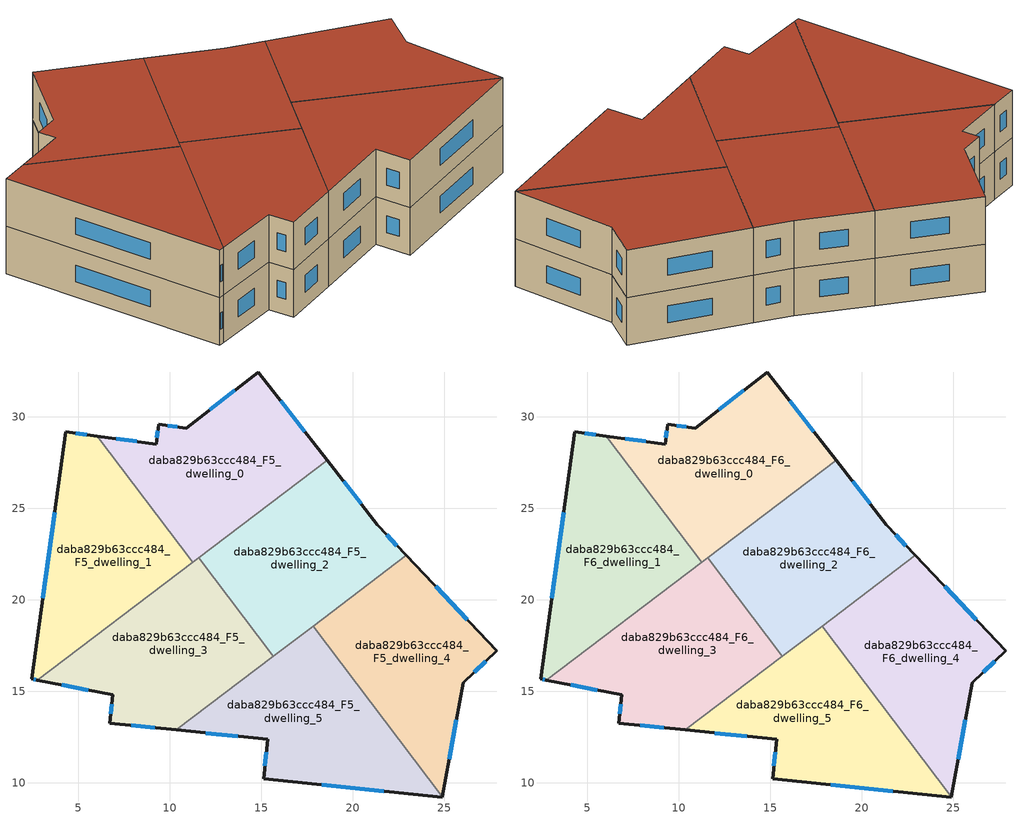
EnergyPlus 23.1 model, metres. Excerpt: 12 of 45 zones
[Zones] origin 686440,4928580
daba829b63ccc484_F5_dwelling_0
 floor to daba829b63ccc484_F4_dwelling_0 (EU_floor_Construction): 14.84,32.44 18.6,27.62 11.26,22.05 6.04,28.94 9.25,28.5 9.4,29.58 10.9,29.38 z15
 wall outside (EU_wall_Construction): 18.6,27.62 14.84,32.44 10.9,29.38 9.4,29.58 9.25,28.5 6.04,28.94 z15:18
 wall to daba829b63ccc484_F5_dwelling_1 (EU_wall_Construction): 6.04,28.94 11.26,22.05 z15:18
 wall to daba829b63ccc484_F5_dwelling_2 (EU_wall_Construction): 11.58,22.29 18.6,27.62 z15:18
 wall to daba829b63ccc484_F5_dwelling_3 (EU_wall_Construction): 11.26,22.05 11.58,22.29 z15:18
 window (EU_Window_Construction): 17.38,29.18 16.07,30.87 / 8.21,28.64 7.08,28.8 / 9.36,29.23 9.3,28.85 / 10.42,29.44 9.89,29.51 / 13.56,31.44 12.19,30.37 z15.98:17.02
daba829b63ccc484_F5_dwelling_1
 floor to daba829b63ccc484_F4_dwelling_1 (EU_floor_Construction): 6.04,28.94 11.26,22.05 2.77,15.62 2.46,15.68 4.31,29.18 z15
 wall outside (EU_wall_Construction): 6.04,28.94 4.31,29.18 2.46,15.68 2.77,15.62 z15:18
 wall to daba829b63ccc484_F5_dwelling_3 (EU_wall_Construction): 2.77,15.62 11.26,22.05 z15:18
 window (EU_Window_Construction): 5.48,29.02 4.87,29.1 / 2.56,15.66 2.67,15.64 / 3.71,24.79 3.07,20.07 z15.98:17.02
daba829b63ccc484_F5_dwelling_2
 floor to daba829b63ccc484_F4_dwelling_2 (EU_floor_Construction): 21.34,24.09 22.93,22.42 15.66,16.91 11.58,22.29 18.6,27.62 z15
 wall outside (EU_wall_Construction): 22.93,22.42 21.34,24.09 18.6,27.62 z15:18
 wall to daba829b63ccc484_F5_dwelling_3 (EU_wall_Construction): 11.58,22.29 15.66,16.91 z15:18
 wall to daba829b63ccc484_F5_dwelling_4 (EU_wall_Construction): 17.83,18.55 22.93,22.42 z15:18
 wall to daba829b63ccc484_F5_dwelling_5 (EU_wall_Construction): 15.66,16.91 17.83,18.55 z15:18
 window (EU_Window_Construction): 20.45,25.24 19.49,26.47 / 22.41,22.96 21.86,23.55 z15.98:17.02
daba829b63ccc484_F5_dwelling_3
 floor to daba829b63ccc484_F4_dwelling_3 (EU_floor_Construction): 11.58,22.29 15.66,16.91 10.35,12.89 6.72,13.26 6.88,14.81 2.77,15.62 z15
 wall outside (EU_wall_Construction): 2.77,15.62 6.88,14.81 6.72,13.26 10.35,12.89 z15:18
 wall to daba829b63ccc484_F5_dwelling_5 (EU_wall_Construction): 10.35,12.89 15.66,16.91 z15:18
 window (EU_Window_Construction): 4.11,15.36 5.55,15.07 / 7.9,13.14 9.17,13.01 / 6.83,14.31 6.78,13.76 z15.98:17.02
daba829b63ccc484_F5_dwelling_4
 floor to daba829b63ccc484_F4_dwelling_4 (EU_floor_Construction): 22.93,22.42 27.86,17.21 26.03,15.48 24.88,9.25 17.83,18.55 z15
 wall outside (EU_wall_Construction): 24.88,9.25 26.03,15.48 27.86,17.21 22.93,22.42 z15:18
 wall to daba829b63ccc484_F5_dwelling_5 (EU_wall_Construction): 17.83,18.55 24.88,9.25 z15:18
 window (EU_Window_Construction): 26.26,18.9 24.53,20.73 / 26.63,16.04 27.27,16.65 / 25.25,11.28 25.66,13.45 z15.98:17.02
daba829b63ccc484_F5_dwelling_5
 floor to daba829b63ccc484_F4_dwelling_5 (EU_floor_Construction): 17.83,18.55 24.88,9.25 24.87,9.23 15.12,10.23 15.34,12.38 10.35,12.89 z15
 wall outside (EU_wall_Construction): 10.35,12.89 15.34,12.38 15.12,10.23 24.87,9.23 24.88,9.25 z15:18
 window (EU_Window_Construction): 11.98,12.72 13.72,12.55 / 18.29,9.9 21.7,9.56 / 15.27,11.68 15.2,10.93 z15.98:17.02
daba829b63ccc484_F6_dwelling_0
 floor to daba829b63ccc484_F5_dwelling_0 (EU_floor_Construction): 14.84,32.44 18.6,27.62 11.26,22.05 6.04,28.94 9.25,28.5 9.4,29.58 10.9,29.38 z18
 wall outside (EU_wall_Construction): 18.6,27.62 14.84,32.44 10.9,29.38 9.4,29.58 9.25,28.5 6.04,28.94 z18:21
 wall to daba829b63ccc484_F6_dwelling_1 (EU_wall_Construction): 6.04,28.94 11.26,22.05 z18:21
 wall to daba829b63ccc484_F6_dwelling_2 (EU_wall_Construction): 11.58,22.29 18.6,27.62 z18:21
 wall to daba829b63ccc484_F6_dwelling_3 (EU_wall_Construction): 11.26,22.05 11.58,22.29 z18:21
 window (EU_Window_Construction): 17.38,29.18 16.07,30.87 / 8.21,28.64 7.08,28.8 / 9.36,29.23 9.3,28.85 / 10.42,29.44 9.89,29.51 / 13.56,31.44 12.19,30.37 z18.98:20.02
 roof outside (EU_roof_Construction): 18.6,27.62 14.84,32.44 10.9,29.38 9.4,29.58 9.25,28.5 6.04,28.94 11.26,22.05 z21
daba829b63ccc484_F6_dwelling_1
 floor to daba829b63ccc484_F5_dwelling_1 (EU_floor_Construction): 6.04,28.94 11.26,22.05 2.77,15.62 2.46,15.68 4.31,29.18 z18
 wall outside (EU_wall_Construction): 6.04,28.94 4.31,29.18 2.46,15.68 2.77,15.62 z18:21
 wall to daba829b63ccc484_F6_dwelling_3 (EU_wall_Construction): 2.77,15.62 11.26,22.05 z18:21
 window (EU_Window_Construction): 5.48,29.02 4.87,29.1 / 2.56,15.66 2.67,15.64 / 3.71,24.79 3.07,20.07 z18.98:20.02
 roof outside (EU_roof_Construction): 11.26,22.05 6.04,28.94 4.31,29.18 2.46,15.68 2.77,15.62 z21
daba829b63ccc484_F6_dwelling_2
 floor to daba829b63ccc484_F5_dwelling_2 (EU_floor_Construction): 21.34,24.09 22.93,22.42 15.66,16.91 11.58,22.29 18.6,27.62 z18
 wall outside (EU_wall_Construction): 22.93,22.42 21.34,24.09 18.6,27.62 z18:21
 wall to daba829b63ccc484_F6_dwelling_3 (EU_wall_Construction): 11.58,22.29 15.66,16.91 z18:21
 wall to daba829b63ccc484_F6_dwelling_4 (EU_wall_Construction): 17.83,18.55 22.93,22.42 z18:21
 wall to daba829b63ccc484_F6_dwelling_5 (EU_wall_Construction): 15.66,16.91 17.83,18.55 z18:21
 window (EU_Window_Construction): 20.45,25.24 19.49,26.47 / 22.41,22.96 21.86,23.55 z18.98:20.02
 roof outside (EU_roof_Construction): 22.93,22.42 21.34,24.09 18.6,27.62 11.58,22.29 15.66,16.91 z21
daba829b63ccc484_F6_dwelling_3
 floor to daba829b63ccc484_F5_dwelling_3 (EU_floor_Construction): 11.58,22.29 15.66,16.91 10.35,12.89 6.72,13.26 6.88,14.81 2.77,15.62 z18
 wall outside (EU_wall_Construction): 2.77,15.62 6.88,14.81 6.72,13.26 10.35,12.89 z18:21
 wall to daba829b63ccc484_F6_dwelling_5 (EU_wall_Construction): 10.35,12.89 15.66,16.91 z18:21
 window (EU_Window_Construction): 4.11,15.36 5.55,15.07 / 7.9,13.14 9.17,13.01 / 6.83,14.31 6.78,13.76 z18.98:20.02
 roof outside (EU_roof_Construction): 15.66,16.91 11.58,22.29 2.77,15.62 6.88,14.81 6.72,13.26 10.35,12.89 z21
daba829b63ccc484_F6_dwelling_4
 floor to daba829b63ccc484_F5_dwelling_4 (EU_floor_Construction): 22.93,22.42 27.86,17.21 26.03,15.48 24.88,9.25 17.83,18.55 z18
 wall outside (EU_wall_Construction): 24.88,9.25 26.03,15.48 27.86,17.21 22.93,22.42 z18:21
 wall to daba829b63ccc484_F6_dwelling_5 (EU_wall_Construction): 17.83,18.55 24.88,9.25 z18:21
 window (EU_Window_Construction): 26.26,18.9 24.53,20.73 / 26.63,16.04 27.27,16.65 / 25.25,11.28 25.66,13.45 z18.98:20.02
 roof outside (EU_roof_Construction): 24.88,9.25 26.03,15.48 27.86,17.21 22.93,22.42 17.83,18.55 z21
daba829b63ccc484_F6_dwelling_5
 floor to daba829b63ccc484_F5_dwelling_5 (EU_floor_Construction): 17.83,18.55 24.88,9.25 24.87,9.23 15.12,10.23 15.34,12.38 10.35,12.89 z18
 wall outside (EU_wall_Construction): 10.35,12.89 15.34,12.38 15.12,10.23 24.87,9.23 24.88,9.25 z18:21
 window (EU_Window_Construction): 11.98,12.72 13.72,12.55 / 18.29,9.9 21.7,9.56 / 15.27,11.68 15.2,10.93 z18.98:20.02
 roof outside (EU_roof_Construction): 24.87,9.23 24.88,9.25 17.83,18.55 10.35,12.89 15.34,12.38 15.12,10.23 z21
[Building]
EU S2 Campaign: North Axis=0; Terrain=City; Solar Distribution=FullExterior
[Site:Location]
Bologna: Latitude=44.5; Longitude=11.25; Time Zone=1; Elevation=37
[SizingPeriod:WeatherFileDays]
AnnualSizingPeriod: Begin Month=1; Begin Day of Month=1; End Month=12; End Day of Month=31; Day of Week for Start Day=Monday; Use Weather File Daylight Saving Period=No; Use Weather File Rain and Snow Indicators=No
[MATERIAL]
EU_InternalMass_Material: Roughness=MediumRough; Thickness=0.1; Conductivity=1; Density=1800; Specific Heat=900; Thermal Absorptance=0.9; Solar Absorptance=0.7; Visible Absorptance=0.7
[MATERIAL:NOMASS] Roughness=MediumRough; Thermal Absorptance=0.9; Solar Absorptance=0.7; Visible Absorptance=0.7
Name | Thermal Resistance
EU_wall_NoMass | 0.905828
EU_roof_NoMass | 0.37593
EU_floor_NoMass | 0.67114
[WINDOWMATERIAL:SIMPLEGLAZINGSYSTEM]
EU_Window_SimpleGlazing: UFactor=4.52486; Solar Heat Gain Coefficient=0.85; Visible Transmittance=0.85
[CONSTRUCTION]
EU_wall_Construction: EU_wall_NoMass
EU_roof_Construction: EU_roof_NoMass
EU_floor_Construction: EU_floor_NoMass
EU_Window_Construction: EU_Window_SimpleGlazing
EU_InternalMass_Construction: EU_InternalMass_Material
[ZONE] Type=1; Multiplier=1; Ceiling Height=autocalculate; Floor Area=autocalculate; Part of Total Floor Area=Yes
Name | Volume
daba829b63ccc484_F5_dwelling_0; daba829b63ccc484_F6_dwelling_0 | 180.206
daba829b63ccc484_F5_dwelling_1; daba829b63ccc484_F6_dwelling_1 | 180.182
daba829b63ccc484_F5_dwelling_2; daba829b63ccc484_F6_dwelling_2 | 180.199
daba829b63ccc484_F5_dwelling_3; daba829b63ccc484_F6_dwelling_3 | 180.207
daba829b63ccc484_F5_dwelling_4; daba829b63ccc484_F6_dwelling_4 | 180.198
daba829b63ccc484_F5_dwelling_5; daba829b63ccc484_F6_dwelling_5 | 180.186
[INTERNALMASS] Construction=EU_InternalMass_Construction
Name | Zone or ZoneList | Surface Area
daba829b63ccc484_F5_dwelling_0_EU_InternalMass | daba829b63ccc484_F5_dwelling_0 | 60.0685
daba829b63ccc484_F5_dwelling_1_EU_InternalMass | daba829b63ccc484_F5_dwelling_1 | 60.0611
daba829b63ccc484_F5_dwelling_2_EU_InternalMass | daba829b63ccc484_F5_dwelling_2 | 60.0662
daba829b63ccc484_F5_dwelling_3_EU_InternalMass | daba829b63ccc484_F5_dwelling_3 | 60.0691
daba829b63ccc484_F5_dwelling_4_EU_InternalMass | daba829b63ccc484_F5_dwelling_4 | 60.0666
daba829b63ccc484_F5_dwelling_5_EU_InternalMass | daba829b63ccc484_F5_dwelling_5 | 60.0624
daba829b63ccc484_F6_dwelling_0_EU_InternalMass | daba829b63ccc484_F6_dwelling_0 | 60.0685
daba829b63ccc484_F6_dwelling_1_EU_InternalMass | daba829b63ccc484_F6_dwelling_1 | 60.0611
daba829b63ccc484_F6_dwelling_2_EU_InternalMass | daba829b63ccc484_F6_dwelling_2 | 60.0662
daba829b63ccc484_F6_dwelling_3_EU_InternalMass | daba829b63ccc484_F6_dwelling_3 | 60.0691
daba829b63ccc484_F6_dwelling_4_EU_InternalMass | daba829b63ccc484_F6_dwelling_4 | 60.0666
daba829b63ccc484_F6_dwelling_5_EU_InternalMass | daba829b63ccc484_F6_dwelling_5 | 60.0624
[OTHEREQUIPMENT] Fuel Type=Electricity; Design Level Calculation Method=Watts/Area; Power per Zone Floor Area=1; Fraction Latent=0; Fraction Radiant=0; Fraction Lost=0; Carbon Dioxide Generation Rate=0; EndUse Subcategory=EU_Step8_InternalGains
Name | Zone or ZoneList or Space or SpaceList | Schedule
EU_Step8_InternalGain_daba829b63ccc484_F5_dwelling_0_f000 | daba829b63ccc484_F5_dwelling_0 | EU_Step8_GainSchedule_daba829b63ccc484_F5_dwelling_0_f000
EU_Step8_InternalGain_daba829b63ccc484_F5_dwelling_1_f000 | daba829b63ccc484_F5_dwelling_1 | EU_Step8_GainSchedule_daba829b63ccc484_F5_dwelling_1_f000
EU_Step8_InternalGain_daba829b63ccc484_F5_dwelling_2_f000 | daba829b63ccc484_F5_dwelling_2 | EU_Step8_GainSchedule_daba829b63ccc484_F5_dwelling_2_f000
EU_Step8_InternalGain_daba829b63ccc484_F5_dwelling_3_f000 | daba829b63ccc484_F5_dwelling_3 | EU_Step8_GainSchedule_daba829b63ccc484_F5_dwelling_3_f000
EU_Step8_InternalGain_daba829b63ccc484_F5_dwelling_4_f000 | daba829b63ccc484_F5_dwelling_4 | EU_Step8_GainSchedule_daba829b63ccc484_F5_dwelling_4_f000
EU_Step8_InternalGain_daba829b63ccc484_F5_dwelling_5_f000 | daba829b63ccc484_F5_dwelling_5 | EU_Step8_GainSchedule_daba829b63ccc484_F5_dwelling_5_f000
EU_Step8_InternalGain_daba829b63ccc484_F6_dwelling_0_f000 | daba829b63ccc484_F6_dwelling_0 | EU_Step8_GainSchedule_daba829b63ccc484_F6_dwelling_0_f000
EU_Step8_InternalGain_daba829b63ccc484_F6_dwelling_1_f000 | daba829b63ccc484_F6_dwelling_1 | EU_Step8_GainSchedule_daba829b63ccc484_F6_dwelling_1_f000
EU_Step8_InternalGain_daba829b63ccc484_F6_dwelling_2_f000 | daba829b63ccc484_F6_dwelling_2 | EU_Step8_GainSchedule_daba829b63ccc484_F6_dwelling_2_f000
EU_Step8_InternalGain_daba829b63ccc484_F6_dwelling_3_f000 | daba829b63ccc484_F6_dwelling_3 | EU_Step8_GainSchedule_daba829b63ccc484_F6_dwelling_3_f000
EU_Step8_InternalGain_daba829b63ccc484_F6_dwelling_4_f000 | daba829b63ccc484_F6_dwelling_4 | EU_Step8_GainSchedule_daba829b63ccc484_F6_dwelling_4_f000
EU_Step8_InternalGain_daba829b63ccc484_F6_dwelling_5_f000 | daba829b63ccc484_F6_dwelling_5 | EU_Step8_GainSchedule_daba829b63ccc484_F6_dwelling_5_f000
[ZONEVENTILATION:DESIGNFLOWRATE] Schedule=EU_AlwaysOn; Design Flow Rate Calculation Method=AirChanges/Hour; Air Changes per Hour=0.73129; Ventilation Type=Natural; Fan Pressure Rise=0; Fan Total Efficiency=1; Constant Term Coefficient=1; Temperature Term Coefficient=0; Velocity Term Coefficient=0; Velocity Squared Term Coefficient=0; Minimum Indoor Temperature=-100; Maximum Indoor Temperature=100; Delta Temperature=-100; Minimum Outdoor Temperature=-100; Maximum Outdoor Temperature=100; Maximum Wind Speed=40
Name | Zone or ZoneList or Space or SpaceList
EU_ConstantAir_daba829b63ccc484_F5_dwelling_0 | daba829b63ccc484_F5_dwelling_0
EU_ConstantAir_daba829b63ccc484_F5_dwelling_1 | daba829b63ccc484_F5_dwelling_1
EU_ConstantAir_daba829b63ccc484_F5_dwelling_2 | daba829b63ccc484_F5_dwelling_2
EU_ConstantAir_daba829b63ccc484_F5_dwelling_3 | daba829b63ccc484_F5_dwelling_3
EU_ConstantAir_daba829b63ccc484_F5_dwelling_4 | daba829b63ccc484_F5_dwelling_4
EU_ConstantAir_daba829b63ccc484_F5_dwelling_5 | daba829b63ccc484_F5_dwelling_5
EU_ConstantAir_daba829b63ccc484_F6_dwelling_0 | daba829b63ccc484_F6_dwelling_0
EU_ConstantAir_daba829b63ccc484_F6_dwelling_1 | daba829b63ccc484_F6_dwelling_1
EU_ConstantAir_daba829b63ccc484_F6_dwelling_2 | daba829b63ccc484_F6_dwelling_2
EU_ConstantAir_daba829b63ccc484_F6_dwelling_3 | daba829b63ccc484_F6_dwelling_3
EU_ConstantAir_daba829b63ccc484_F6_dwelling_4 | daba829b63ccc484_F6_dwelling_4
EU_ConstantAir_daba829b63ccc484_F6_dwelling_5 | daba829b63ccc484_F6_dwelling_5
[HVACTEMPLATE:THERMOSTAT] Constant Heating Setpoint=20; Constant Cooling Setpoint=50
EU_HeatOnly_daba829b63ccc484_F0_dwelling_0; EU_HeatOnly_daba829b63ccc484_F0_dwelling_1; EU_HeatOnly_daba829b63ccc484_F0_dwelling_2; EU_HeatOnly_daba829b63ccc484_F0_dwelling_3; EU_HeatOnly_daba829b63ccc484_F0_dwelling_4; EU_HeatOnly_daba829b63ccc484_F0_dwelling_5; EU_HeatOnly_daba829b63ccc484_F0_dwelling_6; EU_HeatOnly_daba829b63ccc484_F1_dwelling_0; EU_HeatOnly_daba829b63ccc484_F1_dwelling_1; EU_HeatOnly_daba829b63ccc484_F1_dwelling_2; EU_HeatOnly_daba829b63ccc484_F1_dwelling_3; EU_HeatOnly_daba829b63ccc484_F1_dwelling_4; EU_HeatOnly_daba829b63ccc484_F1_dwelling_5; EU_HeatOnly_daba829b63ccc484_F1_dwelling_6; EU_HeatOnly_daba829b63ccc484_F2_dwelling_0; EU_HeatOnly_daba829b63ccc484_F2_dwelling_1; EU_HeatOnly_daba829b63ccc484_F2_dwelling_2; EU_HeatOnly_daba829b63ccc484_F2_dwelling_3; EU_HeatOnly_daba829b63ccc484_F2_dwelling_4; EU_HeatOnly_daba829b63ccc484_F2_dwelling_5; EU_HeatOnly_daba829b63ccc484_F2_dwelling_6; EU_HeatOnly_daba829b63ccc484_F3_dwelling_0; EU_HeatOnly_daba829b63ccc484_F3_dwelling_1; EU_HeatOnly_daba829b63ccc484_F3_dwelling_2; EU_HeatOnly_daba829b63ccc484_F3_dwelling_3; EU_HeatOnly_daba829b63ccc484_F3_dwelling_4; EU_HeatOnly_daba829b63ccc484_F3_dwelling_5; EU_HeatOnly_daba829b63ccc484_F4_dwelling_0; EU_HeatOnly_daba829b63ccc484_F4_dwelling_1; EU_HeatOnly_daba829b63ccc484_F4_dwelling_2; EU_HeatOnly_daba829b63ccc484_F4_dwelling_3; EU_HeatOnly_daba829b63ccc484_F4_dwelling_4; EU_HeatOnly_daba829b63ccc484_F4_dwelling_5; EU_HeatOnly_daba829b63ccc484_F5_dwelling_0; EU_HeatOnly_daba829b63ccc484_F5_dwelling_1; EU_HeatOnly_daba829b63ccc484_F5_dwelling_2; EU_HeatOnly_daba829b63ccc484_F5_dwelling_3; EU_HeatOnly_daba829b63ccc484_F5_dwelling_4; EU_HeatOnly_daba829b63ccc484_F5_dwelling_5; EU_HeatOnly_daba829b63ccc484_F6_dwelling_0; EU_HeatOnly_daba829b63ccc484_F6_dwelling_1; EU_HeatOnly_daba829b63ccc484_F6_dwelling_2; EU_HeatOnly_daba829b63ccc484_F6_dwelling_3; EU_HeatOnly_daba829b63ccc484_F6_dwelling_4; EU_HeatOnly_daba829b63ccc484_F6_dwelling_5
[HVACTEMPLATE:ZONE:IDEALLOADSAIRSYSTEM] System Availability Schedule=EU_AlwaysOn; Maximum Heating Supply Air Temperature=50; Minimum Cooling Supply Air Temperature=13; Maximum Heating Supply Air Humidity Ratio=0.0156; Minimum Cooling Supply Air Humidity Ratio=0.0077; Heating Limit=NoLimit; Cooling Limit=NoLimit; Heating Availability Schedule=EU_AlwaysOn; Cooling Availability Schedule=EU_CoolingOff; Dehumidification Control Type=ConstantSensibleHeatRatio; Cooling Sensible Heat Ratio=0.7; Dehumidification Setpoint=60; Humidification Control Type=None; Humidification Setpoint=30; Outdoor Air Method=None; Outdoor Air Flow Rate per Person=0.00944; Outdoor Air Flow Rate per Zone Floor Area=0; Outdoor Air Flow Rate per Zone=0; Demand Controlled Ventilation Type=None; Outdoor Air Economizer Type=NoEconomizer; Heat Recovery Type=None; Sensible Heat Recovery Effectiveness=0.7; Latent Heat Recovery Effectiveness=0.65
Name | Template Thermostat
daba829b63ccc484_F5_dwelling_0 | EU_HeatOnly_daba829b63ccc484_F5_dwelling_0
daba829b63ccc484_F5_dwelling_1 | EU_HeatOnly_daba829b63ccc484_F5_dwelling_1
daba829b63ccc484_F5_dwelling_2 | EU_HeatOnly_daba829b63ccc484_F5_dwelling_2
daba829b63ccc484_F5_dwelling_3 | EU_HeatOnly_daba829b63ccc484_F5_dwelling_3
daba829b63ccc484_F5_dwelling_4 | EU_HeatOnly_daba829b63ccc484_F5_dwelling_4
daba829b63ccc484_F5_dwelling_5 | EU_HeatOnly_daba829b63ccc484_F5_dwelling_5
daba829b63ccc484_F6_dwelling_0 | EU_HeatOnly_daba829b63ccc484_F6_dwelling_0
daba829b63ccc484_F6_dwelling_1 | EU_HeatOnly_daba829b63ccc484_F6_dwelling_1
daba829b63ccc484_F6_dwelling_2 | EU_HeatOnly_daba829b63ccc484_F6_dwelling_2
daba829b63ccc484_F6_dwelling_3 | EU_HeatOnly_daba829b63ccc484_F6_dwelling_3
daba829b63ccc484_F6_dwelling_4 | EU_HeatOnly_daba829b63ccc484_F6_dwelling_4
daba829b63ccc484_F6_dwelling_5 | EU_HeatOnly_daba829b63ccc484_F6_dwelling_5
[SIZING:ZONE] Zone Cooling Design Supply Air Temperature Input Method=SupplyAirTemperature; Zone Cooling Design Supply Air Temperature=13; Zone Heating Design Supply Air Temperature Input Method=SupplyAirTemperature; Zone Heating Design Supply Air Temperature=50; Zone Cooling Design Supply Air Humidity Ratio=0.008; Zone Heating Design Supply Air Humidity Ratio=0.008; Cooling Design Air Flow Method=DesignDay; Cooling Design Air Flow Rate=0; Cooling Minimum Air Flow per Zone Floor Area=0.000762; Cooling Minimum Air Flow=0; Cooling Minimum Air Flow Fraction=0.2; Heating Design Air Flow Method=DesignDay; Heating Design Air Flow Rate=0; Heating Maximum Air Flow per Zone Floor Area=0.002032; Heating Maximum Air Flow=0.141576; Heating Maximum Air Flow Fraction=0.3; Account for Dedicated Outdoor Air System=No; Dedicated Outdoor Air System Control Strategy=NeutralSupplyAir; Dedicated Outdoor Air Low Setpoint Temperature for Design=autosize; Dedicated Outdoor Air High Setpoint Temperature for Design=autosize; Zone Load Sizing Method=Sensible Load Only No Latent Load; Zone Latent Cooling Design Supply Air Humidity Ratio Input Method=HumidityRatioDifference; Zone Cooling Design Supply Air Humidity Ratio Difference=0.005; Zone Latent Heating Design Supply Air Humidity Ratio Input Method=HumidityRatioDifference; Zone Humidification Design Supply Air Humidity Ratio Difference=0.005
daba829b63ccc484_F5_dwelling_0; daba829b63ccc484_F5_dwelling_1; daba829b63ccc484_F5_dwelling_2; daba829b63ccc484_F5_dwelling_3; daba829b63ccc484_F5_dwelling_4; daba829b63ccc484_F5_dwelling_5; daba829b63ccc484_F6_dwelling_0; daba829b63ccc484_F6_dwelling_1; daba829b63ccc484_F6_dwelling_2; daba829b63ccc484_F6_dwelling_3; daba829b63ccc484_F6_dwelling_4; daba829b63ccc484_F6_dwelling_5
[SCHEDULE:CONSTANT]
Name | Hourly Value
EU_AlwaysOn | 1
EU_CoolingOff | 0
[SCHEDULE:FILE] Column Number=1; Rows to Skip at Top=0; Number of Hours of Data=8760; Column Separator=Comma; Interpolate to Timestep=No; Minutes per Item=60; Adjust Schedule for Daylight Savings=Yes
Name | File
EU_Step8_GainSchedule_daba829b63ccc484_F5_dwelling_0_f000 | ../../schedules/daba829b63ccc484/daba829b63ccc484_F5_dwelling_0_f000_gain.csv
EU_Step8_GainSchedule_daba829b63ccc484_F5_dwelling_1_f000 | ../../schedules/daba829b63ccc484/daba829b63ccc484_F5_dwelling_1_f000_gain.csv
EU_Step8_GainSchedule_daba829b63ccc484_F5_dwelling_2_f000 | ../../schedules/daba829b63ccc484/daba829b63ccc484_F5_dwelling_2_f000_gain.csv
EU_Step8_GainSchedule_daba829b63ccc484_F5_dwelling_3_f000 | ../../schedules/daba829b63ccc484/daba829b63ccc484_F5_dwelling_3_f000_gain.csv
EU_Step8_GainSchedule_daba829b63ccc484_F5_dwelling_4_f000 | ../../schedules/daba829b63ccc484/daba829b63ccc484_F5_dwelling_4_f000_gain.csv
EU_Step8_GainSchedule_daba829b63ccc484_F5_dwelling_5_f000 | ../../schedules/daba829b63ccc484/daba829b63ccc484_F5_dwelling_5_f000_gain.csv
EU_Step8_GainSchedule_daba829b63ccc484_F6_dwelling_0_f000 | ../../schedules/daba829b63ccc484/daba829b63ccc484_F6_dwelling_0_f000_gain.csv
EU_Step8_GainSchedule_daba829b63ccc484_F6_dwelling_1_f000 | ../../schedules/daba829b63ccc484/daba829b63ccc484_F6_dwelling_1_f000_gain.csv
EU_Step8_GainSchedule_daba829b63ccc484_F6_dwelling_2_f000 | ../../schedules/daba829b63ccc484/daba829b63ccc484_F6_dwelling_2_f000_gain.csv
EU_Step8_GainSchedule_daba829b63ccc484_F6_dwelling_3_f000 | ../../schedules/daba829b63ccc484/daba829b63ccc484_F6_dwelling_3_f000_gain.csv
EU_Step8_GainSchedule_daba829b63ccc484_F6_dwelling_4_f000 | ../../schedules/daba829b63ccc484/daba829b63ccc484_F6_dwelling_4_f000_gain.csv
EU_Step8_GainSchedule_daba829b63ccc484_F6_dwelling_5_f000 | ../../schedules/daba829b63ccc484/daba829b63ccc484_F6_dwelling_5_f000_gain.csv
